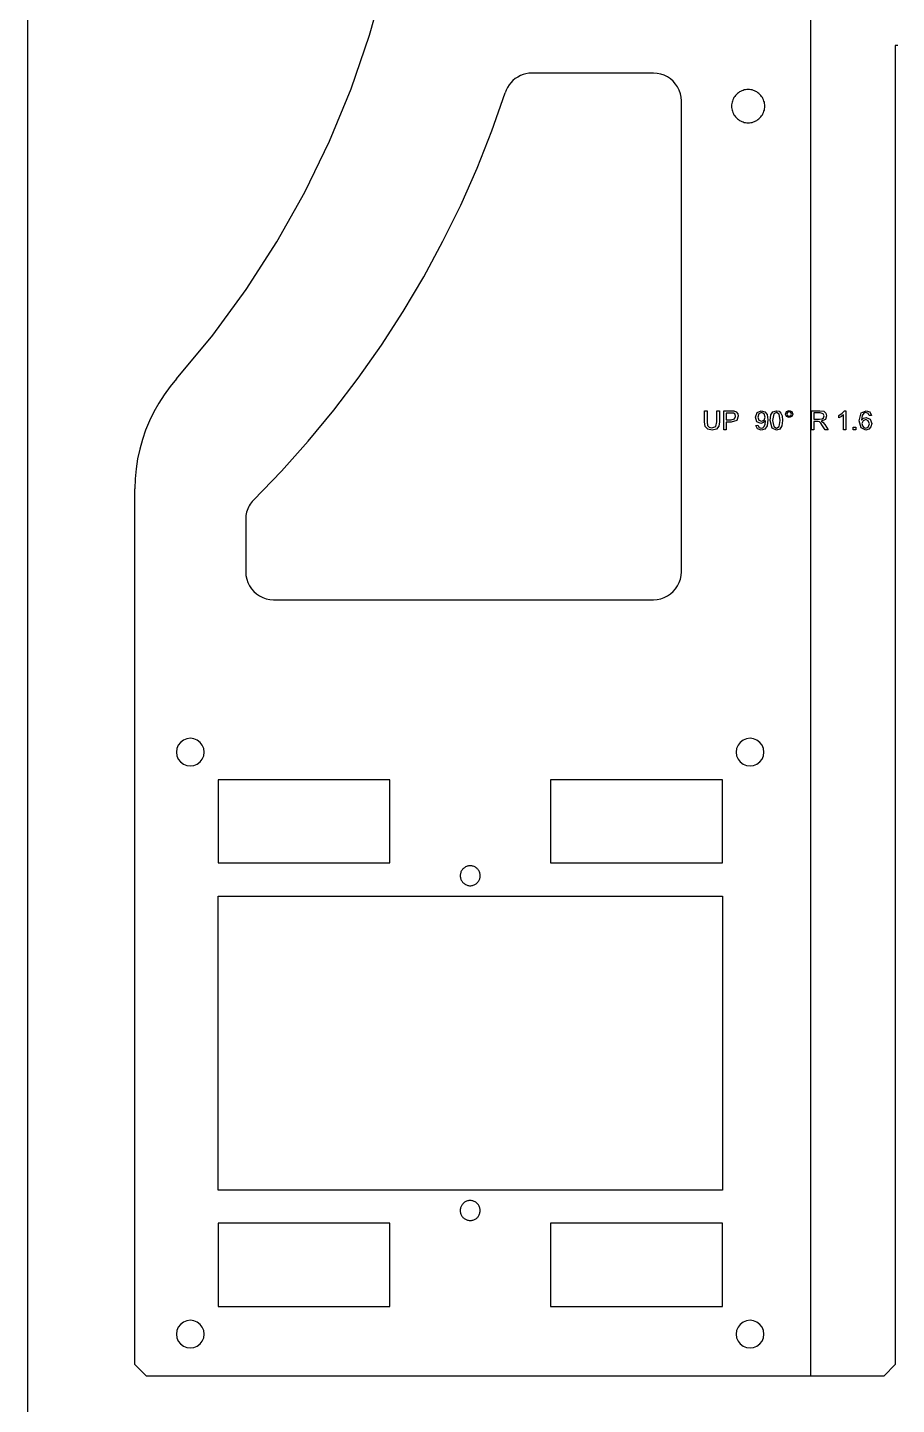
# Model space of a CAD drawing. Header units: millimetres. Extents: x -200 to 3600, y -1100 to 300.
# Drawn here: x 600 to 756.8, y -227.8 to 20.6 of the extents above; entities that cross this region are included whole.
import ezdxf

# ---------------------------------------------------------------- set-up
doc = ezdxf.new("R2010")
doc.units = ezdxf.units.MM
doc.layers.get('0').update_dxf_attribs({"linetype": 'CONTINUOUS', "lineweight": 25, "true_color": 0xffffff})
doc.layers.add('Layer0', color=7, linetype='CONTINUOUS', true_color=0xffffff)
doc.layers.add('MTEXT', color=7, linetype='CONTINUOUS', true_color=0xffffff)

msp = doc.modelspace()

# ---------------------------------------------------------------- linework, layer by layer
msp.add_line((600, 300), (600, -1100))
at = {"layer": 'Layer0'}
for p, q in [((741.26, 127.39), (741.26, -222.61)), ((661.73, 19.25), (664.47, 29.11)), ((658.4, 9.57), (661.73, 19.25)), ((757.05, 17.39), (756.55, 17.39)), ((756.55, 17.39), (756.55, -220.61)), ((686.9, 10.25), (686.62, 9.8)), ((687.23, 10.67), (686.9, 10.25)), ((687.6, 11.06), (687.23, 10.67)), ((688.01, 11.4), (687.6, 11.06)), ((688.45, 11.69), (688.01, 11.4)), ((688.93, 11.94), (688.45, 11.69)), ((689.42, 12.13), (688.93, 11.94)), ((689.94, 12.27), (689.42, 12.13)), ((690.46, 12.36), (689.94, 12.27)), ((691, 12.39), (690.46, 12.36)), ((712.98, 12.39), (691, 12.39)), ((713.63, 12.34), (712.98, 12.39)), ((714.27, 12.22), (713.63, 12.34)), ((714.89, 12.01), (714.27, 12.22)), ((715.48, 11.72), (714.89, 12.01)), ((716.02, 11.35), (715.48, 11.72)), ((716.51, 10.92), (716.02, 11.35)), ((716.94, 10.43), (716.51, 10.92)), ((717.31, 9.89), (716.94, 10.43)), ((654.49, 0.11), (658.4, 9.57)), ((683.79, 1.97), (686.21, 8.82)), ((686.39, 9.32), (686.21, 8.82)), ((686.62, 9.8), (686.39, 9.32)), ((717.6, 9.3), (717.31, 9.89)), ((717.81, 8.68), (717.6, 9.3)), ((717.93, 8.04), (717.81, 8.68)), ((717.98, 7.39), (717.93, 8.04)), ((727.27, 7.58), (727.19, 7.36)), ((727.37, 7.79), (727.27, 7.58)), ((727.48, 8), (727.37, 7.79)), ((727.61, 8.19), (727.48, 8)), ((727.76, 8.38), (727.61, 8.19)), ((727.92, 8.55), (727.76, 8.38)), ((728.09, 8.71), (727.92, 8.55)), ((728.28, 8.86), (728.09, 8.71)), ((728.47, 8.99), (728.28, 8.86)), ((728.68, 9.1), (728.47, 8.99)), ((728.89, 9.2), (728.68, 9.1)), ((729.11, 9.28), (728.89, 9.2)), ((729.34, 9.35), (729.11, 9.28)), ((729.57, 9.39), (729.34, 9.35)), ((729.8, 9.42), (729.57, 9.39)), ((730.04, 9.43), (729.8, 9.42)), ((730.27, 9.42), (730.04, 9.43)), ((730.51, 9.39), (730.27, 9.42)), ((730.74, 9.35), (730.51, 9.39)), ((730.97, 9.28), (730.74, 9.35)), ((731.19, 9.2), (730.97, 9.28)), ((731.4, 9.1), (731.19, 9.2)), ((731.61, 8.99), (731.4, 9.1)), ((731.8, 8.86), (731.61, 8.99)), ((731.99, 8.71), (731.8, 8.86)), ((732.16, 8.55), (731.99, 8.71)), ((732.32, 8.38), (732.16, 8.55)), ((732.47, 8.19), (732.32, 8.38)), ((732.6, 8), (732.47, 8.19)), ((732.71, 7.79), (732.6, 8)), ((732.81, 7.58), (732.71, 7.79)), ((732.89, 7.36), (732.81, 7.58)), ((717.98, -77.61), (717.98, 7.39)), ((727.05, 6.67), (727.04, 6.43)), ((727.04, 6.43), (727.05, 6.2)), ((727.08, 6.9), (727.05, 6.67)), ((727.05, 6.2), (727.08, 5.96)), ((727.12, 7.13), (727.08, 6.9)), ((727.08, 5.96), (727.12, 5.73)), ((727.19, 7.36), (727.12, 7.13)), ((727.12, 5.73), (727.19, 5.5)), ((727.19, 5.5), (727.27, 5.28)), ((727.27, 5.28), (727.37, 5.07)), ((727.37, 5.07), (727.48, 4.86)), ((732.6, 4.86), (732.71, 5.07)), ((732.71, 5.07), (732.81, 5.28)), ((732.81, 5.28), (732.89, 5.5)), ((732.96, 7.13), (732.89, 7.36)), ((732.89, 5.5), (732.96, 5.73)), ((733, 6.9), (732.96, 7.13)), ((732.96, 5.73), (733, 5.96)), ((733.03, 6.67), (733, 6.9)), ((733, 5.96), (733.03, 6.2)), ((733.04, 6.43), (733.03, 6.67)), ((733.03, 6.2), (733.04, 6.43)), ((727.48, 4.86), (727.61, 4.67)), ((727.61, 4.67), (727.76, 4.48)), ((727.76, 4.48), (727.92, 4.31)), ((727.92, 4.31), (728.09, 4.15)), ((728.09, 4.15), (728.28, 4)), ((728.28, 4), (728.47, 3.87)), ((728.47, 3.87), (728.68, 3.76)), ((728.68, 3.76), (728.89, 3.66)), ((728.89, 3.66), (729.11, 3.58)), ((729.11, 3.58), (729.34, 3.51)), ((729.34, 3.51), (729.57, 3.47)), ((729.57, 3.47), (729.8, 3.44)), ((729.8, 3.44), (730.04, 3.43)), ((730.04, 3.43), (730.27, 3.44)), ((730.27, 3.44), (730.51, 3.47)), ((730.51, 3.47), (730.74, 3.51)), ((730.74, 3.51), (730.97, 3.58)), ((730.97, 3.58), (731.19, 3.66)), ((731.19, 3.66), (731.4, 3.76)), ((731.4, 3.76), (731.61, 3.87)), ((731.61, 3.87), (731.8, 4)), ((731.8, 4), (731.99, 4.15)), ((731.99, 4.15), (732.16, 4.31)), ((732.16, 4.31), (732.32, 4.48)), ((732.32, 4.48), (732.47, 4.67)), ((732.47, 4.67), (732.6, 4.86)), ((650.02, -9.1), (654.49, 0.11)), ((681.11, -4.78), (683.79, 1.97)), ((678.16, -11.42), (681.11, -4.78)), ((645.01, -18.03), (650.02, -9.1)), ((674.96, -17.94), (678.16, -11.42)), ((639.47, -26.63), (645.01, -18.03)), ((671.51, -24.33), (674.96, -17.94)), ((667.81, -30.59), (671.51, -24.33)), ((633.41, -34.89), (639.47, -26.63)), ((663.86, -36.69), (667.81, -30.59)), ((626.88, -42.77), (633.41, -34.89)), ((659.69, -42.63), (663.86, -36.69)), ((625.72, -44.16), (624.66, -45.62)), ((626.88, -42.77), (625.72, -44.16)), ((655.28, -48.4), (659.69, -42.63)), ((623.68, -47.14), (622.79, -48.71)), ((624.66, -45.62), (623.68, -47.14)), ((622.79, -48.71), (622, -50.34)), ((650.65, -54), (655.28, -48.4)), ((621.31, -52.01), (620.73, -53.72)), ((622, -50.34), (621.31, -52.01)), ((620.73, -53.72), (620.24, -55.46)), ((645.8, -59.41), (650.65, -54)), ((620.24, -55.46), (619.87, -57.22)), ((619.59, -59.01), (619.43, -60.81)), ((619.87, -57.22), (619.59, -59.01)), ((640.75, -64.63), (645.8, -59.41)), ((619.43, -60.81), (619.38, -62.61)), ((619.38, -220.61), (619.38, -62.61)), ((639.54, -66.82), (639.47, -67.13)), ((639.63, -66.52), (639.54, -66.82)), ((639.73, -66.22), (639.63, -66.52)), ((639.86, -65.93), (639.73, -66.22)), ((640, -65.65), (639.86, -65.93)), ((640.17, -65.38), (640, -65.65)), ((640.35, -65.12), (640.17, -65.38)), ((640.54, -64.87), (640.35, -65.12)), ((640.75, -64.63), (640.54, -64.87)), ((639.39, -67.76), (639.38, -68.08)), ((639.38, -68.08), (639.38, -77.61)), ((639.42, -67.44), (639.39, -67.76)), ((639.47, -67.13), (639.42, -67.44)), ((639.38, -77.61), (639.42, -78.27)), ((639.42, -78.27), (639.55, -78.91)), ((639.55, -78.91), (639.76, -79.53)), ((717.6, -79.53), (717.81, -78.91)), ((717.81, -78.91), (717.93, -78.27)), ((717.93, -78.27), (717.98, -77.61)), ((639.76, -79.53), (640.05, -80.11)), ((640.05, -80.11), (640.41, -80.66)), ((640.41, -80.66), (640.84, -81.15)), ((640.84, -81.15), (641.33, -81.58)), ((641.33, -81.58), (641.88, -81.94)), ((641.88, -81.94), (642.46, -82.23)), ((714.89, -82.23), (715.48, -81.94)), ((715.48, -81.94), (716.02, -81.58)), ((716.02, -81.58), (716.51, -81.15)), ((716.51, -81.15), (716.94, -80.66)), ((716.94, -80.66), (717.31, -80.11)), ((717.31, -80.11), (717.6, -79.53)), ((642.46, -82.23), (643.08, -82.44)), ((643.08, -82.44), (643.72, -82.57)), ((643.72, -82.57), (644.38, -82.61)), ((644.38, -82.61), (712.98, -82.61)), ((712.98, -82.61), (713.63, -82.57)), ((713.63, -82.57), (714.27, -82.44)), ((714.27, -82.44), (714.89, -82.23)), ((627.21, -108.86), (626.96, -109.47)), ((627.61, -108.35), (627.21, -108.86)), ((628.13, -107.95), (627.61, -108.35)), ((628.73, -107.7), (628.13, -107.95)), ((629.38, -107.61), (628.73, -107.7)), ((630.02, -107.7), (629.38, -107.61)), ((630.63, -107.95), (630.02, -107.7)), ((631.14, -108.35), (630.63, -107.95)), ((631.54, -108.86), (631.14, -108.35)), ((631.79, -109.47), (631.54, -108.86)), ((728.21, -108.86), (727.96, -109.47)), ((728.61, -108.35), (728.21, -108.86)), ((729.13, -107.95), (728.61, -108.35)), ((729.73, -107.7), (729.13, -107.95)), ((730.38, -107.61), (729.73, -107.7)), ((731.02, -107.7), (730.38, -107.61)), ((731.63, -107.95), (731.02, -107.7)), ((732.14, -108.35), (731.63, -107.95)), ((732.54, -108.86), (732.14, -108.35)), ((732.79, -109.47), (732.54, -108.86)), ((626.96, -109.47), (626.88, -110.11)), ((626.88, -110.11), (626.96, -110.76)), ((626.96, -110.76), (627.21, -111.36)), ((627.21, -111.36), (627.61, -111.88)), ((631.14, -111.88), (631.54, -111.36)), ((631.54, -111.36), (631.79, -110.76)), ((631.88, -110.11), (631.79, -109.47)), ((631.79, -110.76), (631.88, -110.11)), ((727.96, -109.47), (727.88, -110.11)), ((727.88, -110.11), (727.96, -110.76)), ((727.96, -110.76), (728.21, -111.36)), ((728.21, -111.36), (728.61, -111.88)), ((732.14, -111.88), (732.54, -111.36)), ((732.54, -111.36), (732.79, -110.76)), ((732.88, -110.11), (732.79, -109.47)), ((732.79, -110.76), (732.88, -110.11)), ((627.61, -111.88), (628.13, -112.28)), ((628.13, -112.28), (628.73, -112.53)), ((628.73, -112.53), (629.38, -112.61)), ((629.38, -112.61), (630.02, -112.53)), ((630.02, -112.53), (630.63, -112.28)), ((630.63, -112.28), (631.14, -111.88)), ((728.61, -111.88), (729.13, -112.28)), ((729.13, -112.28), (729.73, -112.53)), ((729.73, -112.53), (730.38, -112.61)), ((730.38, -112.61), (731.02, -112.53)), ((731.02, -112.53), (731.63, -112.28)), ((731.63, -112.28), (732.14, -111.88)), ((665.38, -115.11), (634.38, -115.11)), ((634.38, -115.11), (634.38, -130.11)), ((665.38, -130.11), (665.38, -115.11)), ((725.38, -115.11), (694.38, -115.11)), ((694.38, -115.11), (694.38, -130.11)), ((725.38, -130.11), (725.38, -115.11)), ((634.38, -130.11), (665.38, -130.11)), ((678.27, -131.6), (678.21, -131.73)), ((678.34, -131.47), (678.27, -131.6)), ((678.42, -131.36), (678.34, -131.47)), ((678.51, -131.24), (678.42, -131.36)), ((678.6, -131.14), (678.51, -131.24)), ((678.71, -131.05), (678.6, -131.14)), ((678.82, -130.96), (678.71, -131.05)), ((678.94, -130.88), (678.82, -130.96)), ((679.06, -130.81), (678.94, -130.88)), ((679.19, -130.75), (679.06, -130.81)), ((679.32, -130.7), (679.19, -130.75)), ((679.46, -130.66), (679.32, -130.7)), ((679.6, -130.64), (679.46, -130.66)), ((679.74, -130.62), (679.6, -130.64)), ((679.88, -130.61), (679.74, -130.62)), ((680.02, -130.62), (679.88, -130.61)), ((680.16, -130.64), (680.02, -130.62)), ((680.3, -130.66), (680.16, -130.64)), ((680.43, -130.7), (680.3, -130.66)), ((680.57, -130.75), (680.43, -130.7)), ((680.69, -130.81), (680.57, -130.75)), ((680.82, -130.88), (680.69, -130.81)), ((680.94, -130.96), (680.82, -130.88)), ((681.05, -131.05), (680.94, -130.96)), ((681.15, -131.14), (681.05, -131.05)), ((681.25, -131.24), (681.15, -131.14)), ((681.33, -131.36), (681.25, -131.24)), ((681.41, -131.47), (681.33, -131.36)), ((681.48, -131.6), (681.41, -131.47)), ((681.54, -131.73), (681.48, -131.6)), ((694.38, -130.11), (725.38, -130.11)), ((678.1, -132.13), (678.08, -132.27)), ((678.08, -132.27), (678.08, -132.41)), ((678.08, -132.41), (678.08, -132.56)), ((678.08, -132.56), (678.1, -132.7)), ((678.13, -131.99), (678.1, -132.13)), ((678.1, -132.7), (678.13, -132.83)), ((678.17, -131.86), (678.13, -131.99)), ((678.13, -132.83), (678.17, -132.97)), ((678.21, -131.73), (678.17, -131.86)), ((678.17, -132.97), (678.21, -133.1)), ((678.21, -133.1), (678.27, -133.23)), ((678.27, -133.23), (678.34, -133.35)), ((678.34, -133.35), (678.42, -133.47)), ((678.42, -133.47), (678.51, -133.58)), ((678.51, -133.58), (678.6, -133.69)), ((678.6, -133.69), (678.71, -133.78)), ((678.71, -133.78), (678.82, -133.87)), ((678.82, -133.87), (678.94, -133.95)), ((678.94, -133.95), (679.06, -134.02)), ((679.06, -134.02), (679.19, -134.08)), ((679.19, -134.08), (679.32, -134.13)), ((679.32, -134.13), (679.46, -134.16)), ((680.3, -134.16), (680.43, -134.13)), ((680.43, -134.13), (680.57, -134.08)), ((680.57, -134.08), (680.69, -134.02)), ((680.69, -134.02), (680.82, -133.95)), ((680.82, -133.95), (680.94, -133.87)), ((680.94, -133.87), (681.05, -133.78)), ((681.05, -133.78), (681.15, -133.69)), ((681.15, -133.69), (681.25, -133.58)), ((681.25, -133.58), (681.33, -133.47)), ((681.33, -133.47), (681.41, -133.35)), ((681.41, -133.35), (681.48, -133.23)), ((681.48, -133.23), (681.54, -133.1)), ((681.59, -131.86), (681.54, -131.73)), ((681.54, -133.1), (681.59, -132.97)), ((681.63, -131.99), (681.59, -131.86)), ((681.59, -132.97), (681.63, -132.83)), ((681.65, -132.13), (681.63, -131.99)), ((681.63, -132.83), (681.65, -132.7)), ((681.67, -132.27), (681.65, -132.13)), ((681.65, -132.7), (681.67, -132.56)), ((681.68, -132.41), (681.67, -132.27)), ((681.67, -132.56), (681.68, -132.41)), ((634.38, -189.11), (634.38, -136.11)), ((634.38, -136.11), (725.38, -136.11)), ((679.46, -134.16), (679.6, -134.19)), ((679.6, -134.19), (679.74, -134.21)), ((679.74, -134.21), (679.88, -134.21)), ((679.88, -134.21), (680.02, -134.21)), ((680.02, -134.21), (680.16, -134.19)), ((680.16, -134.19), (680.3, -134.16)), ((725.38, -136.11), (725.38, -189.11)), ((725.38, -189.11), (634.38, -189.11)), ((678.99, -191.25), (678.87, -191.32)), ((679.11, -191.18), (678.99, -191.25)), ((679.24, -191.13), (679.11, -191.18)), ((679.38, -191.08), (679.24, -191.13)), ((679.51, -191.05), (679.38, -191.08)), ((679.65, -191.03), (679.51, -191.05)), ((679.79, -191.02), (679.65, -191.03)), ((679.94, -191.01), (679.79, -191.02)), ((680.08, -191.02), (679.94, -191.01)), ((680.22, -191.05), (680.08, -191.02)), ((680.35, -191.08), (680.22, -191.05)), ((680.49, -191.12), (680.35, -191.08)), ((680.62, -191.17), (680.49, -191.12)), ((680.75, -191.24), (680.62, -191.17)), ((680.87, -191.31), (680.75, -191.24)), ((678.09, -192.61), (678.08, -192.76)), ((678.08, -192.76), (678.08, -192.9)), ((678.08, -192.9), (678.09, -193.04)), ((678.11, -192.47), (678.09, -192.61)), ((678.09, -193.04), (678.11, -193.18)), ((678.14, -192.34), (678.11, -192.47)), ((678.11, -193.18), (678.15, -193.31)), ((678.18, -192.2), (678.14, -192.34)), ((678.15, -193.31), (678.19, -193.45)), ((678.24, -192.07), (678.18, -192.2)), ((678.19, -193.45), (678.25, -193.58)), ((678.3, -191.95), (678.24, -192.07)), ((678.25, -193.58), (678.31, -193.7)), ((678.37, -191.82), (678.3, -191.95)), ((678.31, -193.7), (678.39, -193.82)), ((678.46, -191.71), (678.37, -191.82)), ((678.55, -191.6), (678.46, -191.71)), ((678.65, -191.5), (678.55, -191.6)), ((678.75, -191.41), (678.65, -191.5)), ((678.87, -191.32), (678.75, -191.41)), ((680.98, -191.39), (680.87, -191.31)), ((681.09, -191.48), (680.98, -191.39)), ((681.19, -191.58), (681.09, -191.48)), ((681.28, -191.69), (681.19, -191.58)), ((681.37, -191.8), (681.28, -191.69)), ((681.44, -191.92), (681.37, -191.8)), ((681.38, -193.8), (681.45, -193.68)), ((681.51, -192.05), (681.44, -191.92)), ((681.45, -193.68), (681.52, -193.56)), ((681.56, -192.18), (681.51, -192.05)), ((681.52, -193.56), (681.57, -193.43)), ((681.61, -192.31), (681.56, -192.18)), ((681.57, -193.43), (681.61, -193.29)), ((681.64, -192.45), (681.61, -192.31)), ((681.61, -193.29), (681.64, -193.15)), ((681.66, -192.59), (681.64, -192.45)), ((681.64, -193.15), (681.67, -193.01)), ((681.68, -192.73), (681.66, -192.59)), ((681.67, -193.01), (681.68, -192.87)), ((681.68, -192.87), (681.68, -192.73)), ((665.38, -195.11), (634.38, -195.11)), ((634.38, -195.11), (634.38, -210.11)), ((665.38, -210.11), (665.38, -195.11)), ((678.39, -193.82), (678.47, -193.94)), ((678.47, -193.94), (678.56, -194.04)), ((678.56, -194.04), (678.66, -194.14)), ((678.66, -194.14), (678.77, -194.24)), ((678.77, -194.24), (678.89, -194.32)), ((678.89, -194.32), (679.01, -194.39)), ((679.01, -194.39), (679.13, -194.45)), ((679.13, -194.45), (679.27, -194.51)), ((679.27, -194.51), (679.4, -194.55)), ((679.4, -194.55), (679.54, -194.58)), ((679.54, -194.58), (679.68, -194.6)), ((679.68, -194.6), (679.82, -194.61)), ((679.82, -194.61), (679.96, -194.61)), ((679.96, -194.61), (680.1, -194.6)), ((680.1, -194.6), (680.24, -194.58)), ((680.24, -194.58), (680.38, -194.54)), ((680.38, -194.54), (680.51, -194.5)), ((680.51, -194.5), (680.64, -194.44)), ((680.64, -194.44), (680.77, -194.38)), ((680.77, -194.38), (680.89, -194.3)), ((680.89, -194.3), (681, -194.22)), ((681, -194.22), (681.11, -194.13)), ((681.11, -194.13), (681.21, -194.03)), ((681.21, -194.03), (681.3, -193.92)), ((681.3, -193.92), (681.38, -193.8)), ((725.38, -195.11), (694.38, -195.11)), ((694.38, -195.11), (694.38, -210.11)), ((725.38, -210.11), (725.38, -195.11)), ((634.38, -210.11), (665.38, -210.11)), ((694.38, -210.11), (725.38, -210.11)), ((627.61, -213.35), (627.21, -213.86)), ((628.13, -212.95), (627.61, -213.35)), ((628.73, -212.7), (628.13, -212.95)), ((629.38, -212.61), (628.73, -212.7)), ((630.02, -212.7), (629.38, -212.61)), ((630.63, -212.95), (630.02, -212.7)), ((631.14, -213.35), (630.63, -212.95)), ((631.54, -213.86), (631.14, -213.35)), ((728.61, -213.35), (728.21, -213.86)), ((729.13, -212.95), (728.61, -213.35)), ((729.73, -212.7), (729.13, -212.95)), ((730.38, -212.61), (729.73, -212.7)), ((731.02, -212.7), (730.38, -212.61)), ((731.63, -212.95), (731.02, -212.7)), ((732.14, -213.35), (731.63, -212.95)), ((732.54, -213.86), (732.14, -213.35)), ((626.96, -214.47), (626.88, -215.11)), ((626.88, -215.11), (626.96, -215.76)), ((627.21, -213.86), (626.96, -214.47)), ((626.96, -215.76), (627.21, -216.36)), ((631.79, -214.47), (631.54, -213.86)), ((631.54, -216.36), (631.79, -215.76)), ((631.88, -215.11), (631.79, -214.47)), ((631.79, -215.76), (631.88, -215.11)), ((727.96, -214.47), (727.88, -215.11)), ((727.88, -215.11), (727.96, -215.76)), ((728.21, -213.86), (727.96, -214.47)), ((727.96, -215.76), (728.21, -216.36)), ((732.79, -214.47), (732.54, -213.86)), ((732.54, -216.36), (732.79, -215.76)), ((732.88, -215.11), (732.79, -214.47)), ((732.79, -215.76), (732.88, -215.11)), ((627.21, -216.36), (627.61, -216.88)), ((627.61, -216.88), (628.13, -217.28)), ((628.13, -217.28), (628.73, -217.53)), ((628.73, -217.53), (629.38, -217.61)), ((629.38, -217.61), (630.02, -217.53)), ((630.02, -217.53), (630.63, -217.28)), ((630.63, -217.28), (631.14, -216.88)), ((631.14, -216.88), (631.54, -216.36)), ((728.21, -216.36), (728.61, -216.88)), ((728.61, -216.88), (729.13, -217.28)), ((729.13, -217.28), (729.73, -217.53)), ((729.73, -217.53), (730.38, -217.61)), ((730.38, -217.61), (731.02, -217.53)), ((731.02, -217.53), (731.63, -217.28)), ((731.63, -217.28), (732.14, -216.88)), ((732.14, -216.88), (732.54, -216.36)), ((619.38, -220.61), (621.38, -222.61)), ((754.55, -222.61), (756.55, -220.61)), ((621.38, -222.61), (741.26, -222.61)), ((741.26, -222.61), (754.55, -222.61))]:
    msp.add_line(p, q, dxfattribs=at)
at = {"layer": 'MTEXT'}
for p, q in [((722.16, -50.51), (722.16, -48.52)), ((722.16, -48.52), (722.62, -48.52)), ((722.62, -48.52), (722.62, -50.51)), ((724.41, -48.52), (724.87, -48.52)), ((724.41, -50.51), (724.41, -48.52)), ((724.87, -48.52), (724.87, -50.51)), ((725.62, -51.96), (725.62, -48.52)), ((725.62, -48.52), (726.92, -48.52)), ((726.96, -48.93), (726.08, -48.93)), ((726.08, -48.93), (726.08, -50.16)), ((726.92, -48.52), (727.45, -48.55)), ((727.39, -48.96), (726.96, -48.93)), ((727.67, -49.16), (727.39, -48.96)), ((727.45, -48.55), (727.87, -48.71)), ((727.6, -49.99), (727.78, -49.53)), ((727.78, -49.53), (727.67, -49.16)), ((727.87, -48.71), (728.15, -49.05)), ((728.25, -49.52), (727.97, -50.26)), ((728.15, -49.05), (728.25, -49.52)), ((731.33, -49.67), (731.64, -48.83)), ((731.63, -50.49), (731.33, -49.67)), ((731.64, -48.83), (732.41, -48.51)), ((731.97, -49.09), (731.77, -49.68)), ((731.77, -49.68), (731.96, -50.22)), ((732.47, -48.86), (731.97, -49.09)), ((732.41, -48.51), (733.03, -48.69)), ((732.93, -49.07), (732.47, -48.86)), ((733.12, -49.65), (732.93, -49.07)), ((732.94, -50.22), (733.12, -49.65)), ((733.03, -48.69), (733.45, -49.2)), ((733.45, -49.2), (733.59, -50.17)), ((734, -50.26), (734.13, -49.28)), ((734.13, -49.28), (734.5, -48.71)), ((734.66, -49.1), (734.44, -50.26)), ((734.5, -48.71), (735.13, -48.51)), ((735.12, -48.86), (734.66, -49.1)), ((735.62, -49.14), (735.12, -48.86)), ((735.13, -48.51), (735.61, -48.62)), ((735.61, -48.62), (735.96, -48.94)), ((735.81, -50.26), (735.62, -49.14)), ((735.96, -48.94), (736.17, -49.45)), ((736.17, -49.45), (736.25, -50.26)), ((736.78, -49.11), (736.97, -48.65)), ((736.97, -49.57), (736.78, -49.11)), ((736.97, -48.65), (737.43, -48.46)), ((737.43, -49.76), (736.97, -49.57)), ((737.15, -48.83), (737.04, -49.11)), ((737.04, -49.11), (737.15, -49.39)), ((737.43, -48.72), (737.15, -48.83)), ((737.15, -49.39), (737.43, -49.51)), ((737.43, -48.46), (737.89, -48.65)), ((737.71, -48.83), (737.43, -48.72)), ((737.43, -49.51), (737.71, -49.39)), ((737.89, -49.57), (737.43, -49.76)), ((737.83, -49.11), (737.71, -48.83)), ((737.71, -49.39), (737.83, -49.11)), ((737.89, -48.65), (738.08, -49.11)), ((738.08, -49.11), (737.89, -49.57)), ((741.45, -51.96), (741.45, -48.52)), ((741.45, -48.52), (742.98, -48.52)), ((743, -48.9), (741.91, -48.9)), ((741.91, -48.9), (741.91, -50.04)), ((742.98, -48.52), (743.68, -48.61)), ((743.56, -49.06), (743, -48.9)), ((743.73, -49.46), (743.56, -49.06)), ((743.64, -49.77), (743.73, -49.46)), ((743.68, -48.61), (744.06, -48.94)), ((744.2, -49.46), (743.97, -50.08)), ((744.06, -48.94), (744.2, -49.46)), ((746.4, -49.37), (747.02, -48.97)), ((746.4, -49.78), (746.4, -49.37)), ((746.85, -49.56), (746.4, -49.78)), ((747.25, -49.27), (746.85, -49.56)), ((747.02, -48.97), (747.4, -48.51)), ((747.25, -51.96), (747.25, -49.27)), ((747.4, -48.51), (747.67, -48.51)), ((747.67, -48.51), (747.67, -51.96)), ((750.07, -50.35), (750.44, -48.9)), ((750.44, -48.9), (751.31, -48.51)), ((750.61, -49.39), (750.49, -50.19)), ((750.93, -48.97), (750.61, -49.39)), ((751.28, -48.85), (750.93, -48.97)), ((751.7, -49.03), (751.28, -48.85)), ((751.31, -48.51), (751.97, -48.73)), ((751.86, -49.4), (751.7, -49.03)), ((752.28, -49.36), (751.86, -49.4)), ((751.97, -48.73), (752.28, -49.36)), ((722.29, -51.37), (722.16, -50.51)), ((722.73, -51.85), (722.29, -51.37)), ((722.62, -50.51), (722.7, -51.17)), ((722.7, -51.17), (722.99, -51.5)), ((723.52, -52.02), (722.73, -51.85)), ((722.99, -51.5), (723.48, -51.61)), ((723.48, -51.61), (724.2, -51.38)), ((724.33, -51.83), (723.52, -52.02)), ((724.2, -51.38), (724.41, -50.51)), ((724.75, -51.33), (724.33, -51.83)), ((724.87, -50.51), (724.75, -51.33)), ((726.08, -51.96), (725.62, -51.96)), ((726.08, -50.16), (726.97, -50.16)), ((726.96, -50.56), (726.08, -50.56)), ((726.08, -50.56), (726.08, -51.96)), ((727.97, -50.26), (726.96, -50.56)), ((726.97, -50.16), (727.6, -49.99)), ((731.39, -51.17), (731.8, -51.13)), ((731.7, -51.8), (731.39, -51.17)), ((732.35, -50.8), (731.63, -50.49)), ((732.36, -52.02), (731.7, -51.8)), ((731.8, -51.13), (732, -51.54)), ((731.96, -50.22), (732.45, -50.42)), ((732, -51.54), (732.37, -51.67)), ((732.83, -50.67), (732.35, -50.8)), ((733.02, -51.82), (732.36, -52.02)), ((732.37, -51.67), (732.71, -51.58)), ((732.45, -50.42), (732.94, -50.22)), ((732.71, -51.58), (732.95, -51.35)), ((733.17, -50.34), (732.83, -50.67)), ((732.95, -51.35), (733.11, -50.94)), ((733.45, -51.22), (733.02, -51.82)), ((733.11, -50.94), (733.17, -50.43)), ((733.17, -50.43), (733.17, -50.34)), ((733.59, -50.17), (733.45, -51.22)), ((734.35, -51.66), (734, -50.26)), ((735.13, -52.02), (734.35, -51.66)), ((734.44, -50.26), (734.64, -51.39)), ((734.64, -51.39), (735.13, -51.67)), ((735.13, -51.67), (735.62, -51.39)), ((735.75, -51.82), (735.13, -52.02)), ((735.62, -51.39), (735.81, -50.26)), ((736.12, -51.24), (735.75, -51.82)), ((736.25, -50.26), (736.12, -51.24)), ((741.91, -51.96), (741.45, -51.96)), ((741.91, -50.04), (742.89, -50.04)), ((742.43, -50.43), (741.91, -50.43)), ((741.91, -50.43), (741.91, -51.96)), ((742.69, -50.45), (742.43, -50.43)), ((742.9, -50.54), (742.69, -50.45)), ((742.89, -50.04), (743.37, -49.98)), ((743.13, -50.77), (742.9, -50.54)), ((743.46, -51.25), (743.13, -50.77)), ((743.97, -50.08), (743.23, -50.4)), ((743.23, -50.4), (743.51, -50.57)), ((743.37, -49.98), (743.64, -49.77)), ((743.91, -51.96), (743.46, -51.25)), ((743.51, -50.57), (743.89, -51.03)), ((743.89, -51.03), (744.48, -51.96)), ((744.48, -51.96), (743.91, -51.96)), ((747.67, -51.96), (747.25, -51.96)), ((748.99, -51.96), (748.99, -51.48)), ((748.99, -51.48), (749.47, -51.48)), ((749.47, -51.96), (748.99, -51.96)), ((749.47, -51.48), (749.47, -51.96)), ((750.4, -51.63), (750.07, -50.35)), ((751.27, -52.02), (750.4, -51.63)), ((750.49, -50.19), (750.86, -49.84)), ((750.76, -50.31), (750.56, -50.85)), ((750.56, -50.85), (750.65, -51.26)), ((750.65, -51.26), (750.91, -51.57)), ((751.24, -50.1), (750.76, -50.31)), ((750.86, -49.84), (751.33, -49.73)), ((750.91, -51.57), (751.26, -51.67)), ((751.72, -50.31), (751.24, -50.1)), ((751.26, -51.67), (751.72, -51.46)), ((751.82, -51.87), (751.27, -52.02)), ((751.33, -49.73), (752.05, -50.04)), ((751.91, -50.87), (751.72, -50.31)), ((751.72, -51.46), (751.91, -50.87)), ((752.2, -51.45), (751.82, -51.87)), ((752.05, -50.04), (752.34, -50.84)), ((752.34, -50.84), (752.2, -51.45))]:
    msp.add_line(p, q, dxfattribs=at)

doc.saveas('drawing.dxf')
